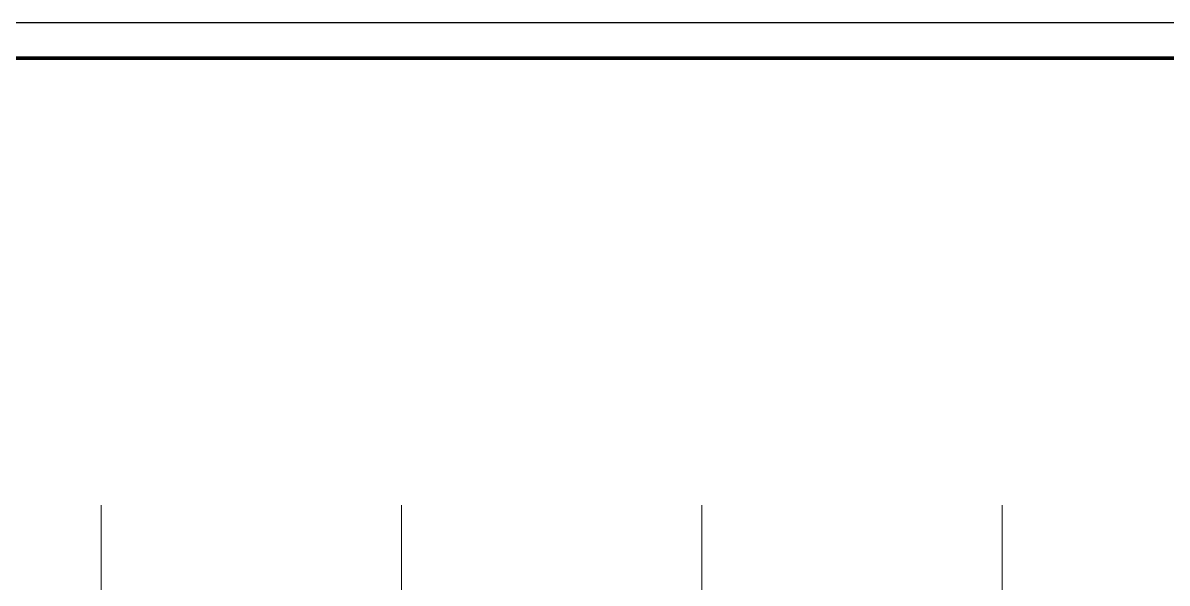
# Model space of a CAD drawing. Extents: x 4 to 13611208, y -605838 to 574722.
# Drawn here: x 12969289 to 13001683, y 431722 to 447585 of the extents above; entities that cross this region are included whole.
import ezdxf

# ---------------------------------------------------------------- set-up
doc = ezdxf.new("R2010")
doc.units = 0
doc.header["$LTSCALE"] = 1000
doc.header["$MEASUREMENT"] = 0
doc.linetypes.add('DOTE', pattern=[2.42, 2, -0.2, 0.02, -0.2])
doc.layers.add('0标记', color=1, linetype='Continuous', plot=False)
doc.layers.add('图框', color=7, linetype='Continuous')
doc.layers.add('建筑底图', color=8, linetype='Continuous', lineweight=13)

# ---------------------------------------------------------------- blocks, each defined once
blk = doc.blocks.new('3号出入口附属')
at = {"layer": '建筑底图', "color": 8, "linetype": 'DOTE', "ltscale": 3}
for p, q in [((11921704.3, 269583), (11921704.3, 294100)), ((11930204.3, 269583), (11930204.3, 294100))]:
    blk.add_line(p, q, dxfattribs=at)
at = {"layer": '建筑底图', "linetype": 'DOTE', "ltscale": 3}
for p, q in [((11938704.3, 269583), (11938704.3, 294100)), ((11947204.3, 269583), (11947204.3, 294100))]:
    blk.add_line(p, q, dxfattribs=at)
blk = doc.blocks.new('图框框')
at = {"layer": '图框', "color": 1, "linetype": 'Continuous', "ltscale": 10}
blk.add_lwpolyline([(0, -42000), (59400, -42000), (59400, 0), (0, 0)], close=True, dxfattribs=at)

msp = doc.modelspace()

# ---------------------------------------------------------------- linework, layer by layer
at = {"layer": '图框', "color": 2}
msp.add_lwpolyline([(12950075.6, 405585), (13068875.6, 405585), (13068875.6, 447585), (12950075.6, 447585)], close=True, dxfattribs=at)
at = {"layer": '图框', "const_width": 100}
msp.add_lwpolyline([(12952575.6, 406585), (13067875.6, 406585), (13067875.6, 446585), (12952575.6, 446585)], close=True, dxfattribs=at)

# ---------------------------------------------------------------- block references
at = {"layer": '0标记', "xscale": 2}
msp.add_blockref('图框框', (12950075.6, 447585), dxfattribs=at)
at = {"layer": '建筑底图'}
msp.add_blockref('3号出入口附属', (1049804.4, 139833.3), dxfattribs=at)

doc.saveas('drawing.dxf')
